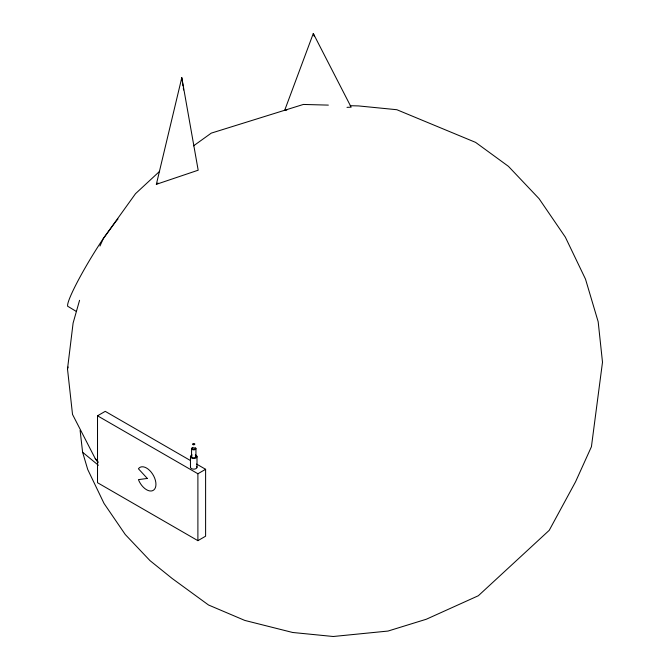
<?xml version="1.0" encoding="UTF-8"?>
<svg xmlns="http://www.w3.org/2000/svg" width="670" height="670" viewBox="0 0 670 670"><rect width="100%" height="100%" fill="white"/><g stroke="black" fill="none" stroke-linecap="round" stroke-linejoin="round"><path stroke-width="1" d="M98.197 462.727L95.24 458.59L72.519 414.412L67.502 368.986L73.105 323.057L79.571 300.302M156.345 184.325L181.796 77.67L198.178 170.205L156.345 184.325L157.936 182.977M67.502 368.986L68.089 367.001M347.001 107.351L351.155 107.166L313.292 33.5L284.725 110.198L286.802 110.106M99.964 246.041L103.406 238.419L115.667 221.669A53.123 5.41 -58.9 0 1 117.979 219.015M159.619 171.336L135.516 193.689L103.406 238.419A53.123 5.41 -58.9 0 0 68.34 306.625L76.397 311.491M193.555 145.851L211.259 133.129L303.368 104.445L328.35 105.115M196.561 464.067L205.606 469.293L205.606 536.201L197.893 540.665L97.519 482.71L97.519 415.802L105.24 411.347L190.238 460.416M97.519 415.802L197.893 473.749L205.606 469.293M350.217 105.701L358.542 105.927L396.858 109.721L475.6 142.383L508.438 166.344L539.048 198.655L565.329 237.113L585.496 279.105L598.176 321.767L602.497 362.194L591.426 446.714L575.555 481.797L549.241 530.313L478.346 595.739L426.313 619.239L388.031 631.056L333.241 636.5L292.664 632.48L244.793 620.42L208.512 604.993L172.232 578.528L150.013 560.639L125.273 534.526L104.034 503.446L87.737 469.511L82.611 452.267L80.107 430.408M82.611 452.267L98.398 465.265M95.24 458.59L98.004 461.421M313.292 33.5L314.314 36.448M181.796 77.67L183.002 85.861M183.312 87.904L183.614 89.948M197.893 473.749L197.893 540.665M197.005 456.571L197.005 467.266M195.942 448.59L195.942 456.613M191.57 448.59L191.57 456.613M190.456 456.571L190.456 467.266M196.57 466.32A3.275 1.893 0 0 1 194.158 469.134A3.275 1.893 0 0 1 190.573 466.772M194.668 448.272A1.089 0.628 0 0 1 194.267 449.135A1.089 0.628 0 0 1 192.776 448.9A1.089 0.628 0 0 1 193.178 448.037M194.844 447.501A2.186 1.256 0 0 1 195.297 449.486A2.186 1.256 0 0 1 191.863 449.227A2.186 1.256 0 0 1 193.195 447.376M195.297 455.726A2.186 1.256 0 0 1 195.431 457.426A2.186 1.256 0 0 1 192.508 457.644A2.186 1.256 0 0 1 191.863 455.985M195.372 454.93A3.275 1.893 0 0 1 196.243 457.786A3.275 1.893 0 0 1 191.226 457.786A3.275 1.893 0 0 1 192.097 454.93M147.325 478.447L138.422 479.619A13.274 7.663 60 0 0 152.593 490.683A13.274 7.663 60 0 0 152.593 474.075A13.274 7.663 60 0 0 138.422 468.774L147.325 478.447M193.178 444.679A1.089 0.628 0 0 0 194.819 444.126A1.089 0.628 0 0 0 193.178 443.582A1.089 0.628 0 0 0 193.178 444.679"/></g></svg>
